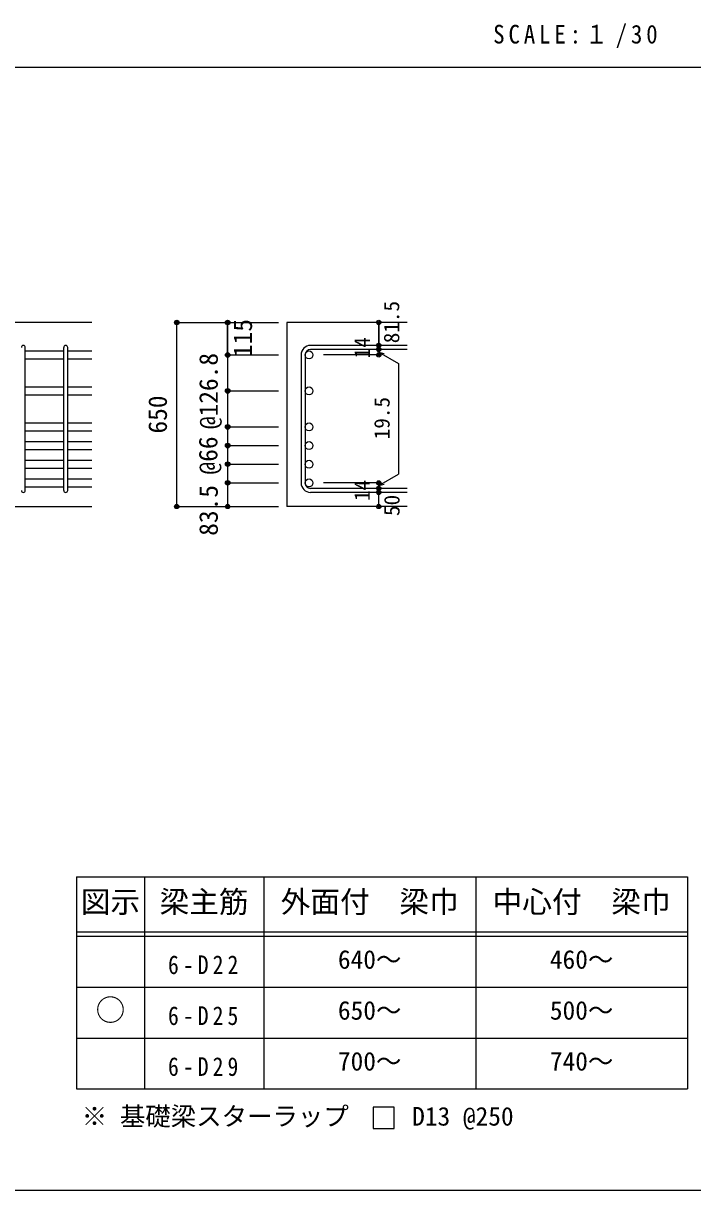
# Model space of a CAD drawing. Units: millimetres at full size, sheet at 1:30, with parts at other scales. Extents: x -5973 to 5954, y -4195 to 4201.
# Drawn here: x 1259 to 3628, y -4195 to -67 of the extents above; entities that cross this region are included whole.
import ezdxf
from ezdxf.enums import TextEntityAlignment as Align

# ---------------------------------------------------------------- set-up
doc = ezdxf.new("R2010")
doc.units = ezdxf.units.MM
doc.header["$LTSCALE"] = 30
doc.header["$PDMODE"] = 32
doc.header["$PDSIZE"] = 15
for name, color, linetype in [('0-1_躯体線', 2, 'Continuous'), ('0-5_基礎梁筋', 7, 'Continuous'), ('0-6_スタラップ筋', 7, 'Continuous'), ('0-D_寸法', 4, 'Continuous'), ('6-7_文字', 7, 'Continuous'), ('6-E_枠', 7, 'Continuous'), ('F-0_枠', 6, 'Continuous')]:
    doc.layers.add(name, color=color, linetype=linetype)
doc.styles.add('ＭＳ ゴシック', font='')
doc.styles.get('ＭＳ ゴシック').set_extended_font_data('MS Gothic')

msp = doc.modelspace()

# ---------------------------------------------------------------- linework, layer by layer
at = {"layer": '0-1_躯体線'}
for p, q in [((1502.44, -1124.89), (2.44, -1124.89)), ((2617.44, -1124.89), (2192.44, -1124.89)), ((2192.44, -1124.89), (2192.44, -1775.89)), ((1102.44, -1775.89), (1502.44, -1775.89)), ((2617.44, -1775.89), (2192.44, -1775.89))]:
    msp.add_line(p, q, dxfattribs=at)
at = {"layer": '0-5_基礎梁筋'}
for p, q in [((1266.44, -1225.82), (1402.44, -1225.82)), ((1416.44, -1225.82), (1502.44, -1225.82)), ((1266.44, -1253.82), (1402.44, -1253.82)), ((1416.44, -1253.82), (1502.44, -1253.82)), ((1266.44, -1353.11), (1402.44, -1353.11)), ((1416.44, -1353.11), (1502.44, -1353.11)), ((1266.44, -1381.11), (1402.44, -1381.11)), ((1416.44, -1381.11), (1502.44, -1381.11)), ((1266.44, -1480.39), (1402.44, -1480.39)), ((1416.44, -1480.39), (1502.44, -1480.39)), ((1266.44, -1508.39), (1402.44, -1508.39)), ((1416.44, -1508.39), (1502.44, -1508.39)), ((1266.44, -1546.39), (1402.44, -1546.39)), ((1416.44, -1546.39), (1502.44, -1546.39)), ((1266.44, -1574.39), (1402.44, -1574.39)), ((1416.44, -1574.39), (1502.44, -1574.39)), ((1266.44, -1612.39), (1402.44, -1612.39)), ((1266.44, -1640.39), (1402.44, -1640.39)), ((1416.44, -1612.39), (1502.44, -1612.39)), ((1416.44, -1640.39), (1502.44, -1640.39)), ((1266.44, -1678.39), (1402.44, -1678.39)), ((1416.44, -1678.39), (1502.44, -1678.39)), ((1266.44, -1706.39), (1402.44, -1706.39)), ((1416.44, -1706.39), (1502.44, -1706.39))]:
    msp.add_line(p, q, dxfattribs=at)
at = {"layer": '0-5_基礎梁筋', "color": 3}
for centre in [(2270.44, -1239.82), (2270.44, -1367.11), (2270.44, -1494.39), (2270.44, -1560.39), (2270.44, -1626.39), (2270.44, -1692.39)]:
    msp.add_circle(centre, 14, dxfattribs=at)
at = {"layer": '0-6_スタラップ筋'}
for p, q in [((1266.44, -1718.89), (1266.44, -1213.32)), ((1402.44, -1718.89), (1402.44, -1213.32)), ((1416.44, -1718.89), (1416.44, -1213.32)), ((2617.44, -1206.32), (2275.94, -1206.32)), ((2617.44, -1220.32), (2275.94, -1220.32)), ((2242.44, -1239.82), (2242.44, -1692.39)), ((2256.44, -1239.82), (2256.44, -1692.39)), ((2617.44, -1711.89), (2275.94, -1711.89)), ((2617.44, -1725.89), (2275.94, -1725.89))]:
    msp.add_line(p, q, dxfattribs=at)
for centre, radius, start, end in [((1259.44, -1213.32), 7, 0, 180), ((1409.44, -1213.32), 7, 0, 180), ((2275.94, -1239.82), 33.5, 90, 180), ((2275.94, -1239.82), 19.5, 90, 180), ((2275.94, -1692.39), 33.5, 180, 270), ((2275.94, -1692.39), 19.5, 180, 270), ((1259.44, -1718.89), 7, 180, 0), ((1409.44, -1718.89), 7, 180, 0)]:
    msp.add_arc(centre, radius, start, end, dxfattribs=at)
at = {"layer": '0-D_寸法'}
for p, q in [((1802.44, -1124.89), (1982.44, -1124.89)), ((1802.44, -1124.89), (1982.44, -1124.89)), ((1802.44, -1775.89), (1802.44, -1124.89)), ((1982.44, -1239.82), (1982.44, -1124.89)), ((1982.44, -1124.89), (2162.44, -1124.89)), ((1982.44, -1124.89), (2162.44, -1124.89)), ((1982.44, -1124.89), (1982.44, -1239.82)), ((2517.44, -1220.32), (2517.44, -1206.32)), ((2517.44, -1220.32), (2517.44, -1239.82)), ((2517.44, -1230.07), (2536.76, -1235.25)), ((2517.44, -1230.07), (2587.5, -1270.52)), ((1982.44, -1239.82), (2162.44, -1239.82)), ((1982.44, -1239.82), (2162.44, -1239.82)), ((1982.44, -1239.82), (1982.44, -1403.36)), ((1982.44, -1239.82), (1982.44, -1388.89)), ((2517.44, -1239.82), (2321.35, -1239.82)), ((2587.5, -1270.52), (2587.5, -1661.7)), ((1982.44, -1367.11), (2162.44, -1367.11)), ((1982.44, -1494.39), (2162.44, -1494.39)), ((1982.44, -1560.39), (2162.44, -1560.39)), ((1982.44, -1626.39), (2162.44, -1626.39)), ((1982.44, -1692.39), (2162.44, -1692.39)), ((2517.44, -1692.39), (2321.35, -1692.39)), ((2517.44, -1702.14), (2587.5, -1661.7)), ((2517.44, -1711.89), (2517.44, -1692.39)), ((2517.44, -1702.14), (2536.76, -1696.97)), ((2517.44, -1725.89), (2517.44, -1711.89)), ((2517.44, -1775.89), (2517.44, -1725.89)), ((1802.44, -1775.89), (1982.44, -1775.89)), ((1982.44, -1775.89), (2162.44, -1775.89))]:
    msp.add_line(p, q, dxfattribs=at)
for points in [[(2517.44, -1124.89), (2517.44, -1206.32), (2517.44, -1124.89)], [(1982.44, -1403.36), (1982.44, -1692.39), (1982.44, -1775.89)]]:
    msp.add_lwpolyline(points, dxfattribs=at)
for centre, radius in [((1802.44, -1124.89), 8), ((1802.44, -1124.89), 7.2), ((1802.44, -1124.89), 6.4), ((1802.44, -1124.89), 5.6), ((1802.44, -1124.89), 4.8), ((1802.44, -1124.89), 4), ((1802.44, -1124.89), 3.2), ((1802.44, -1124.89), 2.4), ((1802.44, -1124.89), 1.6), ((1802.44, -1124.89), 0.8), ((1982.44, -1124.89), 8), ((1982.44, -1124.89), 7.2), ((1982.44, -1124.89), 6.4), ((1982.44, -1124.89), 5.6), ((1982.44, -1124.89), 4.8), ((1982.44, -1124.89), 4), ((1982.44, -1124.89), 3.2), ((1982.44, -1124.89), 2.4), ((1982.44, -1124.89), 1.6), ((1982.44, -1124.89), 0.8), ((2517.44, -1124.89), 4), ((2517.44, -1124.89), 3.6), ((2517.44, -1124.89), 3.2), ((2517.44, -1124.89), 2.8), ((2517.44, -1124.89), 2.4), ((2517.44, -1124.89), 2), ((2517.44, -1124.89), 1.6), ((2517.44, -1124.89), 1.2), ((2517.44, -1124.89), 0.8), ((2517.44, -1124.89), 0.4), ((1982.44, -1239.82), 8), ((1982.44, -1239.82), 7.2), ((1982.44, -1239.82), 6.4), ((1982.44, -1239.82), 5.6), ((1982.44, -1239.82), 4.8), ((1982.44, -1239.82), 4), ((1982.44, -1239.82), 3.2), ((1982.44, -1239.82), 2.4), ((1982.44, -1239.82), 1.6), ((2517.44, -1206.32), 4), ((2517.44, -1220.32), 4), ((2517.44, -1239.82), 4), ((2517.44, -1206.32), 3.6), ((2517.44, -1220.32), 3.6), ((2517.44, -1239.82), 3.6), ((2517.44, -1206.32), 3.2), ((2517.44, -1220.32), 3.2), ((2517.44, -1239.82), 3.2), ((2517.44, -1206.32), 2.8), ((2517.44, -1220.32), 2.8), ((2517.44, -1239.82), 2.8), ((2517.44, -1206.32), 2.4), ((2517.44, -1220.32), 2.4), ((2517.44, -1239.82), 2.4), ((2517.44, -1206.32), 2), ((2517.44, -1220.32), 2), ((2517.44, -1239.82), 2), ((2517.44, -1206.32), 1.6), ((2517.44, -1220.32), 1.6), ((2517.44, -1239.82), 1.6), ((2517.44, -1206.32), 1.2), ((2517.44, -1220.32), 1.2), ((2517.44, -1206.32), 0.8), ((2517.44, -1220.32), 0.8), ((2517.44, -1206.32), 0.4), ((2517.44, -1220.32), 0.4), ((1982.44, -1239.82), 0.8), ((2517.44, -1239.82), 1.2), ((2517.44, -1239.82), 0.8), ((2517.44, -1239.82), 0.4), ((1982.44, -1367.11), 8), ((1982.44, -1367.11), 7.2), ((1982.44, -1367.11), 6.4), ((1982.44, -1367.11), 5.6), ((1982.44, -1367.11), 4.8), ((1982.44, -1367.11), 4), ((1982.44, -1367.11), 3.2), ((1982.44, -1367.11), 2.4), ((1982.44, -1367.11), 1.6), ((1982.44, -1367.11), 0.8), ((1982.44, -1494.39), 8), ((1982.44, -1494.39), 7.2), ((1982.44, -1494.39), 6.4), ((1982.44, -1494.39), 5.6), ((1982.44, -1494.39), 4.8), ((1982.44, -1494.39), 4), ((1982.44, -1494.39), 3.2), ((1982.44, -1494.39), 2.4), ((1982.44, -1494.39), 1.6), ((1982.44, -1494.39), 0.8), ((1982.44, -1560.39), 8), ((1982.44, -1560.39), 7.2), ((1982.44, -1560.39), 6.4), ((1982.44, -1560.39), 5.6), ((1982.44, -1560.39), 4.8), ((1982.44, -1560.39), 4), ((1982.44, -1560.39), 3.2), ((1982.44, -1560.39), 2.4), ((1982.44, -1560.39), 1.6), ((1982.44, -1560.39), 0.8), ((1982.44, -1626.39), 8), ((1982.44, -1626.39), 7.2), ((1982.44, -1626.39), 6.4), ((1982.44, -1626.39), 5.6), ((1982.44, -1626.39), 4.8), ((1982.44, -1626.39), 4), ((1982.44, -1626.39), 3.2), ((1982.44, -1626.39), 2.4), ((1982.44, -1626.39), 1.6), ((1982.44, -1626.39), 0.8), ((1982.44, -1692.39), 8), ((1982.44, -1692.39), 7.2), ((1982.44, -1692.39), 6.4), ((1982.44, -1692.39), 5.6), ((1982.44, -1692.39), 4.8), ((1982.44, -1692.39), 4), ((1982.44, -1692.39), 3.2), ((1982.44, -1692.39), 2.4), ((1982.44, -1692.39), 1.6), ((1982.44, -1692.39), 0.8), ((2517.44, -1692.39), 4), ((2517.44, -1692.39), 3.6), ((2517.44, -1692.39), 3.2), ((2517.44, -1692.39), 2.8), ((2517.44, -1692.39), 2.4), ((2517.44, -1692.39), 2), ((2517.44, -1692.39), 1.6), ((2517.44, -1692.39), 1.2), ((2517.44, -1692.39), 0.8), ((2517.44, -1692.39), 0.4), ((2517.44, -1711.89), 4), ((2517.44, -1725.89), 4), ((2517.44, -1711.89), 3.6), ((2517.44, -1725.89), 3.6), ((2517.44, -1711.89), 3.2), ((2517.44, -1725.89), 3.2), ((2517.44, -1711.89), 2.8), ((2517.44, -1725.89), 2.8), ((2517.44, -1711.89), 2.4), ((2517.44, -1725.89), 2.4), ((2517.44, -1711.89), 2), ((2517.44, -1725.89), 2), ((2517.44, -1711.89), 1.6), ((2517.44, -1725.89), 1.6), ((2517.44, -1711.89), 1.2), ((2517.44, -1725.89), 1.2), ((2517.44, -1711.89), 0.8), ((2517.44, -1725.89), 0.8), ((2517.44, -1711.89), 0.4), ((2517.44, -1725.89), 0.4), ((1802.44, -1775.89), 7.2), ((1802.44, -1775.89), 6.4), ((1802.44, -1775.89), 5.6), ((1802.44, -1775.89), 4.8), ((1802.44, -1775.89), 4), ((1802.44, -1775.89), 3.2), ((1802.44, -1775.89), 2.4), ((1802.44, -1775.89), 1.6), ((1982.44, -1775.89), 7.2), ((1982.44, -1775.89), 6.4), ((1982.44, -1775.89), 5.6), ((1982.44, -1775.89), 4.8), ((1982.44, -1775.89), 4), ((1982.44, -1775.89), 3.2), ((1982.44, -1775.89), 2.4), ((1982.44, -1775.89), 1.6), ((2517.44, -1775.89), 4), ((2517.44, -1775.89), 3.6), ((2517.44, -1775.89), 3.2), ((2517.44, -1775.89), 2.8), ((2517.44, -1775.89), 2.4), ((2517.44, -1775.89), 2), ((2517.44, -1775.89), 1.6), ((2517.44, -1775.89), 1.2), ((1802.44, -1775.89), 0.8), ((1982.44, -1775.89), 0.8), ((2517.44, -1775.89), 0.8), ((2517.44, -1775.89), 0.4)]:
    msp.add_circle(centre, radius, dxfattribs=at)
at = {"layer": '0-D_寸法', "color": 7}
for p in [(1802.44, -1124.89), (1982.44, -1124.89), (2517.44, -1124.89), (1982.44, -1239.82), (2517.44, -1206.32), (2517.44, -1220.32), (2517.44, -1239.82), (1982.44, -1367.11), (1982.44, -1494.39), (1982.44, -1560.39), (1982.44, -1626.39), (1982.44, -1692.39), (2517.44, -1692.39), (2517.44, -1692.39), (2517.44, -1711.89), (2517.44, -1725.89), (1802.44, -1775.89), (1982.44, -1775.89), (2517.44, -1775.89)]:
    msp.add_point(p, dxfattribs=at)
at = {"layer": '6-7_文字'}
msp.add_lwpolyline([(2497.16, -3974.9), (2572.16, -3974.9), (2572.16, -3899.9), (2497.16, -3899.9)], close=True, dxfattribs=at)
at = {"layer": '6-E_枠', "color": 3}
for p, q in [((1447.71, -3085.43), (1447.71, -3835.43)), ((1447.71, -3085.43), (3610.24, -3085.43)), ((3610.24, -3085.43), (3610.24, -3835.43)), ((1447.71, -3835.43), (3610.24, -3835.43))]:
    msp.add_line(p, q, dxfattribs=at)
at = {"layer": '6-E_枠'}
for p, q in [((1687.71, -3085.43), (1687.71, -3835.43)), ((2110.24, -3085.43), (2110.24, -3835.43)), ((2860.24, -3085.43), (2860.24, -3835.43)), ((1447.71, -3280.43), (3610.24, -3280.43)), ((1447.71, -3295.43), (3610.24, -3295.43)), ((1447.71, -3475.43), (3610.24, -3475.43)), ((1447.71, -3655.43), (3610.24, -3655.43))]:
    msp.add_line(p, q, dxfattribs=at)
at = {"layer": 'F-0_枠', "color": 2}
msp.add_line((-5972.88, -222.05), (3723.6, -222.05), dxfattribs=at)
at = {"layer": 'F-0_枠'}
msp.add_line((5954.1, -4195.24), (-5972.88, -4195.24), dxfattribs=at)

# ---------------------------------------------------------------- texts
at = {"layer": '0-D_寸法', "style": 'ＭＳ ゴシック'}
for s, height, p in [('81.5', 54.99, (2606.33, -1198.49)), ('115', 65.98, (2088.54, -1247.45)), ('14', 54.99, (2502.21, -1251.76)), ('@126.8', 65.98, (1967.44, -1502.11)), ('650', 65.98, (1787.44, -1517.89)), ('19.5', 54.99, (2572.26, -1538.08)), ('@66', 65.98, (1966.14, -1662.66)), ('14', 54.99, (2502.18, -1756.57)), ('83.5', 65.98, (1967.44, -1879.39)), ('50', 54.99, (2607.44, -1809.39))]:
    msp.add_text(s, height=height, rotation=90, dxfattribs=at).set_placement(p, align=Align.BOTTOM_LEFT)
at = {"layer": '6-7_文字', "color": 2, "style": 'ＭＳ ゴシック'}
for s, p in [('図示', (1462.71, -3235.43)), ('梁主筋', (1741.48, -3235.43)), ('外面付\u3000梁巾', (2170.24, -3235.43)), ('中心付\u3000梁巾', (2920.24, -3235.43)), ('○', (1515.21, -3617.93))]:
    msp.add_text(s, height=76.98, dxfattribs=at).set_placement(p, align=Align.BOTTOM_LEFT)
at = {"layer": '6-7_文字', "style": 'ＭＳ ゴシック'}
for s, p in [('640～', (2372.74, -3430.43)), ('460～', (3122.74, -3430.43)), ('650～', (2372.74, -3610.43)), ('500～', (3122.74, -3610.43)), ('700～', (2372.74, -3790.43)), ('740～', (3122.74, -3790.43)), ('※ 基礎梁スターラップ     D13 @250', (1466.27, -3985.01))]:
    msp.add_text(s, height=65.98, dxfattribs=at).set_placement(p, align=Align.BOTTOM_LEFT)
at = {"layer": '6-7_文字', "color": 2, "insert": (2922.26, -154.55), "char_height": 65.98, "attachment_point": 7, "style": 'ＭＳ ゴシック'}
msp.add_mtext('\\T1.34;\\W0.9;SCALE:１/30', dxfattribs=at)
at = {"layer": '6-7_文字', "char_height": 65.98, "attachment_point": 7, "style": 'ＭＳ ゴシック'}
for s, insert in [('\\T1.38;\\W0.85;6-D22', (1771.48, -3430.43)), ('\\T1.38;\\W0.85;6-D25', (1771.48, -3610.43)), ('\\T1.38;\\W0.85;6-D29', (1771.48, -3790.43))]:
    msp.add_mtext(s, dxfattribs=dict(at, insert=insert))

doc.saveas('drawing.dxf')
